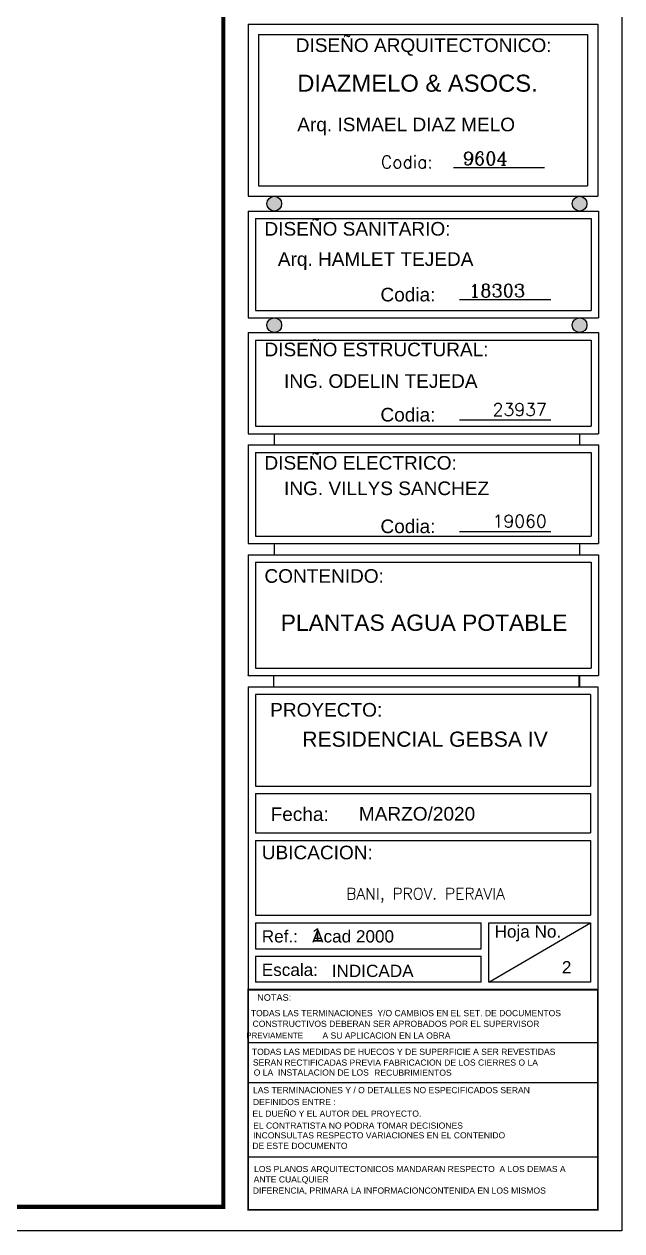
# Model space of a CAD drawing. Header units: feet. Extents: x 1019 to 2236, y -546 to 122.
# Drawn here: x 1108.02 to 1118.77, y -144.98 to -123.26 of the extents above; entities that cross this region are included whole.
import ezdxf
from ezdxf.enums import TextEntityAlignment as Align

# ---------------------------------------------------------------- set-up
doc = ezdxf.new("R2010")
doc.units = ezdxf.units.FT
doc.header["$LTSCALE"] = 0.05
doc.header["$MEASUREMENT"] = 0
doc.linetypes.add('ACAD_ISO03W100', pattern=[30, 12, -18])
for name, color, linetype in [('1', 5, 'ACAD_ISO03W100'), ('MARCO', 1, 'Continuous'), ('TARGETA', 7, 'Continuous'), ('TARJETA2', 1, 'Continuous'), ('TEXTO', 2, 'Continuous'), ('textos', 7, 'Continuous'), ('TEXXT', 2, 'Continuous')]:
    doc.layers.add(name, color=color, linetype=linetype)
doc.styles.add('DAMIAN', font='arial.ttf', dxfattribs={"height": 0.12})
doc.styles.add('DIMTEXT', font='arial.ttf')
doc.styles.get("Standard").update_dxf_attribs({"font": 'arial.ttf'})
doc.styles.add('TITTEXTM', font='romanc.shx')

msp = doc.modelspace()

# ---------------------------------------------------------------- hatches: boundary and pattern name
at = {"layer": 'textos'}
h = msp.add_hatch(color=7, dxfattribs=at)
h.paths.add_polyline_path([(1112.517, -126.358, 1), (1112.517, -126.624, 1)])
h.paths.add_polyline_path([(1118.011, -126.358, 1), (1118.011, -126.624, 1)])
h = msp.add_hatch(color=7, dxfattribs=at)
h.paths.add_polyline_path([(1112.517, -128.546, 1), (1112.517, -128.813, 1)])
h.paths.add_polyline_path([(1118.011, -128.546, 1), (1118.011, -128.813, 1)])

# ---------------------------------------------------------------- linework, layer by layer
at = {"layer": '1', "color": 4, "linetype": 'Continuous'}
for p, q in [((1112.046, -141.593), (1118.341, -141.593)), ((1112.046, -142.311), (1118.341, -142.311)), ((1112.046, -143.65), (1118.341, -143.65))]:
    msp.add_line(p, q, dxfattribs=at)
at = {"layer": 'MARCO'}
msp.add_lwpolyline([(1054.272, -102.982), (1118.772, -102.982), (1118.772, -144.982), (1054.272, -144.982)], close=True, dxfattribs=at)
at = {"layer": 'MARCO', "const_width": 0.075}
msp.add_lwpolyline([(1111.6, -103.416), (1054.706, -103.416), (1054.706, -144.548), (1111.6, -144.548)], close=True, dxfattribs=at)
at = {"layer": 'TARGETA', "color": 3}
for p, q in [((1112.046, -123.26), (1112.046, -126.358)), ((1112.046, -123.26), (1118.341, -123.26)), ((1112.046, -123.26), (1118.341, -123.26)), ((1118.341, -123.26), (1118.341, -126.358)), ((1112.235, -123.449), (1112.235, -126.17)), ((1112.235, -123.449), (1118.152, -123.449)), ((1118.152, -123.449), (1118.152, -126.17)), ((1112.235, -126.17), (1118.152, -126.17)), ((1112.046, -126.358), (1118.341, -126.358)), ((1112.046, -126.624), (1118.353, -126.624)), ((1112.046, -126.624), (1112.046, -128.546)), ((1118.353, -126.624), (1118.353, -128.546)), ((1112.18, -126.759), (1118.218, -126.759)), ((1112.18, -126.759), (1112.18, -128.412)), ((1118.218, -126.759), (1118.218, -128.412)), ((1112.046, -128.546), (1118.353, -128.546)), ((1112.18, -128.412), (1118.218, -128.412)), ((1112.046, -128.813), (1112.046, -130.633)), ((1112.046, -128.813), (1118.353, -128.813)), ((1112.18, -128.947), (1112.18, -130.499)), ((1112.18, -128.947), (1118.218, -128.947)), ((1118.218, -128.947), (1118.218, -130.499)), ((1118.353, -128.813), (1118.353, -130.633)), ((1112.18, -130.499), (1118.218, -130.499)), ((1112.046, -130.633), (1118.353, -130.633)), ((1112.046, -130.834), (1112.046, -132.61)), ((1112.046, -130.834), (1118.353, -130.834)), ((1112.18, -130.968), (1112.18, -132.476)), ((1112.18, -130.968), (1118.218, -130.968)), ((1112.18, -130.968), (1112.18, -132.476)), ((1118.218, -130.968), (1118.218, -132.476)), ((1118.353, -130.834), (1118.353, -132.61)), ((1112.18, -132.476), (1118.218, -132.476)), ((1112.18, -132.476), (1118.218, -132.476)), ((1112.046, -132.61), (1118.353, -132.61)), ((1118.011, -132.61), (1118.011, -132.811)), ((1112.046, -132.811), (1112.046, -133.538)), ((1112.046, -132.811), (1112.046, -134.987)), ((1112.046, -132.811), (1112.046, -133.547)), ((1112.046, -132.811), (1118.353, -132.811)), ((1118.353, -132.811), (1118.353, -134.987)), ((1112.18, -132.945), (1112.18, -134.852)), ((1112.18, -132.945), (1118.218, -132.945)), ((1118.218, -132.945), (1118.218, -134.852)), ((1112.18, -134.852), (1118.218, -134.852)), ((1112.046, -134.987), (1118.353, -134.987)), ((1112.046, -135.187), (1118.341, -135.187)), ((1112.046, -135.187), (1112.046, -140.64)), ((1118.341, -135.187), (1118.341, -140.64)), ((1112.18, -135.329), (1112.18, -136.977)), ((1118.207, -135.329), (1112.18, -135.329)), ((1118.207, -135.329), (1118.207, -136.977)), ((1112.18, -136.977), (1118.207, -136.977)), ((1112.18, -137.111), (1118.207, -137.111)), ((1112.18, -137.111), (1112.18, -137.819)), ((1118.207, -137.111), (1118.207, -137.819)), ((1112.18, -137.819), (1118.207, -137.819)), ((1112.18, -137.953), (1112.18, -139.301)), ((1112.18, -137.953), (1118.207, -137.953)), ((1112.18, -137.953), (1118.207, -137.953)), ((1118.207, -137.953), (1118.207, -139.301)), ((1112.18, -139.301), (1118.207, -139.301)), ((1112.18, -139.435), (1112.18, -139.903)), ((1112.18, -139.435), (1116.242, -139.435)), ((1116.242, -139.903), (1116.242, -139.435)), ((1116.376, -139.435), (1118.207, -139.435)), ((1116.376, -140.506), (1118.207, -139.435)), ((1116.376, -140.506), (1116.376, -139.435)), ((1118.207, -139.435), (1118.207, -140.506)), ((1112.18, -139.903), (1116.242, -139.903)), ((1112.18, -140.037), (1112.18, -140.506)), ((1112.18, -140.037), (1116.242, -140.037)), ((1116.242, -140.506), (1116.242, -140.037)), ((1116.242, -140.506), (1112.18, -140.506)), ((1118.207, -140.506), (1116.376, -140.506))]:
    msp.add_line(p, q, dxfattribs=at)
at = {"layer": 'TARJETA2', "color": 7}
msp.add_line((1112.046, -140.64), (1112.046, -144.605), dxfattribs=at)
at = {"layer": 'textos', "color": 7}
for p, q in [((1112.516, -130.633), (1112.516, -130.834)), ((1118.011, -130.633), (1118.011, -130.834)), ((1112.046, -130.834), (1112.046, -131.817)), ((1112.516, -132.61), (1112.516, -132.811)), ((1112.046, -134.991), (1112.046, -134.987)), ((1112.504, -134.987), (1112.504, -135.187)), ((1117.999, -134.987), (1117.999, -135.187)), ((1118.011, -134.987), (1118.011, -135.188)), ((1118.341, -140.472), (1118.341, -144.605)), ((1118.341, -140.64), (1112.046, -140.64)), ((1112.046, -144.605), (1118.341, -144.605))]:
    msp.add_line(p, q, dxfattribs=at)
for centre in [(1112.517, -126.491), (1118.011, -126.491), (1112.517, -128.679), (1118.011, -128.679)]:
    msp.add_circle(centre, 0.133, dxfattribs=at)
at = {"layer": 'TEXXT'}
for p, q in [((1115.74, -125.841), (1117.381, -125.841)), ((1115.852, -128.219), (1117.493, -128.219)), ((1115.852, -130.381), (1117.493, -130.381)), ((1115.852, -132.39), (1117.493, -132.39))]:
    msp.add_line(p, q, dxfattribs=at)
at = {"layer": 'TEXXT', "const_width": 0.0314}
msp.add_lwpolyline([(1112.046, -140.64), (1118.341, -140.64), (1118.341, -144.605), (1112.046, -144.605), (1112.046, -140.64)], dxfattribs=at)

# ---------------------------------------------------------------- texts
at = {"style": 'DIMTEXT'}
msp.add_attdef('1', text='1', height=0.236, dxfattribs=at).set_placement((1113.289, -139.774), align=Align.CENTER)
at = {"layer": 'TEXTO', "color": 7}
for s, height, p in [('NOTAS:', 0.1178, (1112.21, -140.722)), ('  PREVIAMENTE', 0.10211, (1111.934, -141.412))]:
    msp.add_text(s, height=height, dxfattribs=at).set_placement(p, align=Align.TOP_LEFT)
at = {"layer": 'textos', "color": 7}
for s, height, style, p in [('  Codia:', 0.2268, 'TITTEXTM', (1114.126, -125.629)), ('9604', 0.2355, 'TITTEXTM', (1115.91, -125.561)), ('  Codia:', 0.2451, 'DAMIAN', (1114.238, -128.006)), ('18303', 0.2355, 'TITTEXTM', (1116.022, -127.939)), ('  Codia:', 0.2451, 'DAMIAN', (1114.238, -130.168)), ('  Codia:', 0.2451, 'DAMIAN', (1114.238, -132.177)), ('Fecha:', 0.2451, 'DAMIAN', (1112.452, -137.358)), ('UBICACION:', 0.2451, 'DAMIAN', (1112.293, -138.048)), ('Ref.:', 0.2206, 'DAMIAN', (1112.293, -139.57)), ('Acad 2000', 0.2206, 'DAMIAN', (1113.199, -139.57)), ('Hoja No.', 0.2206, 'DAMIAN', (1116.482, -139.483)), ('Escala:', 0.2206, 'DAMIAN', (1112.293, -140.172)), ('2', 0.221, 'DAMIAN', (1117.693, -140.126)), ('TODAS LAS TERMINACIONES  Y/O CAMBIOS EN EL SET. DE DOCUMENTOS', 0.11028, 'DAMIAN', (1112.096, -141.007)), ('CONSTRUCTIVOS DEBERAN SER APROBADOS POR EL SUPERVISOR  ', 0.11028, 'DAMIAN', (1112.127, -141.199)), ('A SU APLICACION EN LA OBRA', 0.11028, 'DAMIAN', (1113.385, -141.41)), ('TODAS LAS MEDIDAS DE HUECOS Y DE SUPERFICIE A SER REVESTIDAS ', 0.11028, 'DAMIAN', (1112.115, -141.703)), ('  SERAN', 0.1103, 'DAMIAN', (1112.048, -141.896)), ('RECTIFICADAS PREVIA FABRICACION DE LOS CIERRES O LA   ', 0.11028, 'DAMIAN', (1112.7, -141.897)), (' O LA  INSTALACION DE LOS', 0.11028, 'DAMIAN', (1112.105, -142.076)), ('RECUBRIMIENTOS', 0.11028, 'DAMIAN', (1114.315, -142.079)), ('LAS TERMINACIONES Y / O DETALLES NO ESPECIFICADOS SERAN ', 0.11028, 'DAMIAN', (1112.135, -142.393)), ('  DEFINIDOS ENTRE :', 0.11028, 'DAMIAN', (1112.048, -142.608)), ('EL DUEÑO Y EL AUTOR DEL PROYECTO.  ', 0.11028, 'DAMIAN', (1112.125, -142.816)), ('  EL CONTRATISTA NO PODRA TOMAR DECISIONES ', 0.11028, 'DAMIAN', (1112.052, -143.031)), ('INCONSULTAS RESPECTO VARIACIONES EN EL CONTENIDO  ', 0.11028, 'DAMIAN', (1112.136, -143.207)), (' DE ESTE DOCUMENTO', 0.11028, 'DAMIAN', (1112.081, -143.395)), ('  ANTE CUALQUIER  ', 0.11028, 'DAMIAN', (1112.061, -144)), ('LOS PLANOS ARQUITECTONICOS MANDARAN RESPECTO  A LOS DEMAS A ', 0.11028, 'DAMIAN', (1112.154, -143.813)), ('DIFERENCIA, PRIMARA LA INFORMACIONCONTENIDA EN LOS MISMOS', 0.11028, 'DAMIAN', (1112.132, -144.201))]:
    msp.add_text(s, height=height, dxfattribs=dict(at, style=style)).set_placement(p, align=Align.TOP_LEFT)
at = {"layer": 'textos', "color": 7, "style": 'DAMIAN'}
for s, height, p in [('MARZO/2020', 0.2451, (1114.04, -137.597)), ('INDICADA', 0.2206, (1113.552, -140.412))]:
    msp.add_text(s, height=height, dxfattribs=at).set_placement(p)
at = {"layer": 'textos', "color": 7}
for s, insert, char_height, width, attachment_point, style in [('DISEÑO ARQUITECTONICO:', (1112.904, -123.517), 0.24507, 8.71045, 1, 'DAMIAN'), ('DIAZMELO & ASOCS.', (1112.931, -124.17), 0.30634, 10.87903, 1, 'DAMIAN'), ('Arq. ISMAEL DIAZ MELO', (1112.931, -124.944), 0.24507, 8.70323, 1, 'DAMIAN'), ('DISEÑO SANITARIO:', (1112.341, -126.822), 0.24507, 8.71045, 1, 'DAMIAN'), ('Arq. HAMLET TEJEDA', (1112.582, -127.367), 0.24507, 8.70323, 1, 'DAMIAN'), ('DISEÑO ESTRUCTURAL:', (1112.341, -128.994), 0.24507, 8.71045, 1, 'DAMIAN'), ('ING. ODELIN TEJEDA', (1112.694, -129.562), 0.24507, 8.70323, 1, 'DAMIAN'), ('23937', (1116.447, -130.197), 0.2273, 25.33524, 4, 'TITTEXTM'), ('DISEÑO ELECTRICO:', (1112.341, -131.159), 0.24507, 44.21251, 4, 'DAMIAN'), ('ING. VILLYS SANCHEZ', (1112.694, -131.493), 0.24507, 8.70323, 1, 'DAMIAN'), ('19060', (1116.447, -132.206), 0.2273, 25.33524, 4, 'TITTEXTM'), ('CONTENIDO:', (1112.341, -133.071), 0.2451, 8.71045, 1, 'DAMIAN'), ('PLANTAS AGUA POTABLE', (1115.213, -133.887), 0.29409, 10.44387, 2, 'DAMIAN'), ('PROYECTO:', (1112.444, -135.48), 0.2451, 8.71045, 1, 'DAMIAN'), ('RESIDENCIAL GEBSA IV', (1115.23, -135.995), 0.2724, 9.67364, 2, 'DAMIAN'), (' BANI, PROV. PERAVIA', (1115.169, -138.81), 0.2043, 7.25523, 2, 'TITTEXTM')]:
    msp.add_mtext(s, dxfattribs=dict(at, insert=insert, char_height=char_height, width=width, attachment_point=attachment_point, style=style))

doc.saveas('drawing.dxf')
